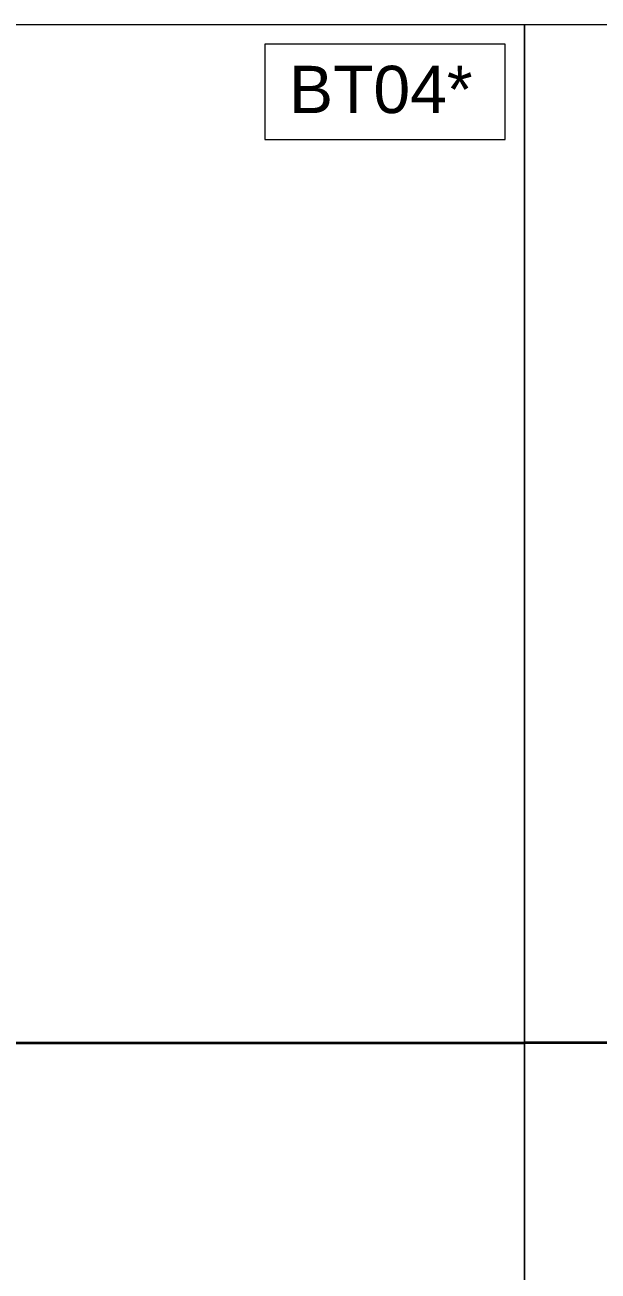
# Model space of a CAD drawing. Header units: millimetres. Extents: x 33748 to 451939, y -263262 to 62681.
# Drawn here: x 360692 to 369589, y -249654 to -230322 of the extents above; entities that cross this region are included whole.
import ezdxf
from ezdxf.enums import TextEntityAlignment as Align

# ---------------------------------------------------------------- set-up
doc = ezdxf.new("R2010")
doc.units = ezdxf.units.MM
doc.layers.get('Defpoints').update_dxf_attribs({"color": 202, "lineweight": 13})
for name, color, linetype, lineweight in [('-LINE1', 7, 'Continuous', 18), ('-TEXT', 7, 'Continuous', 15), ('-WALL', 4, 'Continuous', 35)]:
    doc.layers.add(name, color=color, linetype=linetype, lineweight=lineweight)
doc.styles.add('1', font='arial.ttf')

msp = doc.modelspace()

# ---------------------------------------------------------------- linework, layer by layer
at = {"layer": '-LINE1'}
msp.add_lwpolyline([(368148.4, -230620.7), (364417.2, -230620.7), (364417.2, -232098.5), (368148.4, -232098.5)], close=True, dxfattribs=at)
at = {"layer": '-WALL'}
for points in [[(336947.2, -246112.4), (368447.2, -246112.4)], [(399947.2, -246112.4), (368447.2, -246112.4)]]:
    msp.add_lwpolyline(points, dxfattribs=at)
at = {"layer": 'Defpoints'}
for points in [[(336947.2, -252596.8), (368447.2, -252596.8), (368447.2, -230321.8), (336947.2, -230321.8)], [(336947.2, -252596.8), (368447.2, -252596.8), (368447.2, -230321.8), (336947.2, -230321.8)], [(368447.2, -252596.8), (399947.2, -252596.8), (399947.2, -230321.8), (368447.2, -230321.8)]]:
    msp.add_lwpolyline(points, close=True, dxfattribs=at)

# ---------------------------------------------------------------- texts
at = {"layer": '-TEXT', "color": 4, "style": '1'}
msp.add_text('BT04*', height=733.71, dxfattribs=at).set_placement((366216.6, -231909.9), align=Align.BOTTOM_CENTER)

doc.saveas('drawing.dxf')
